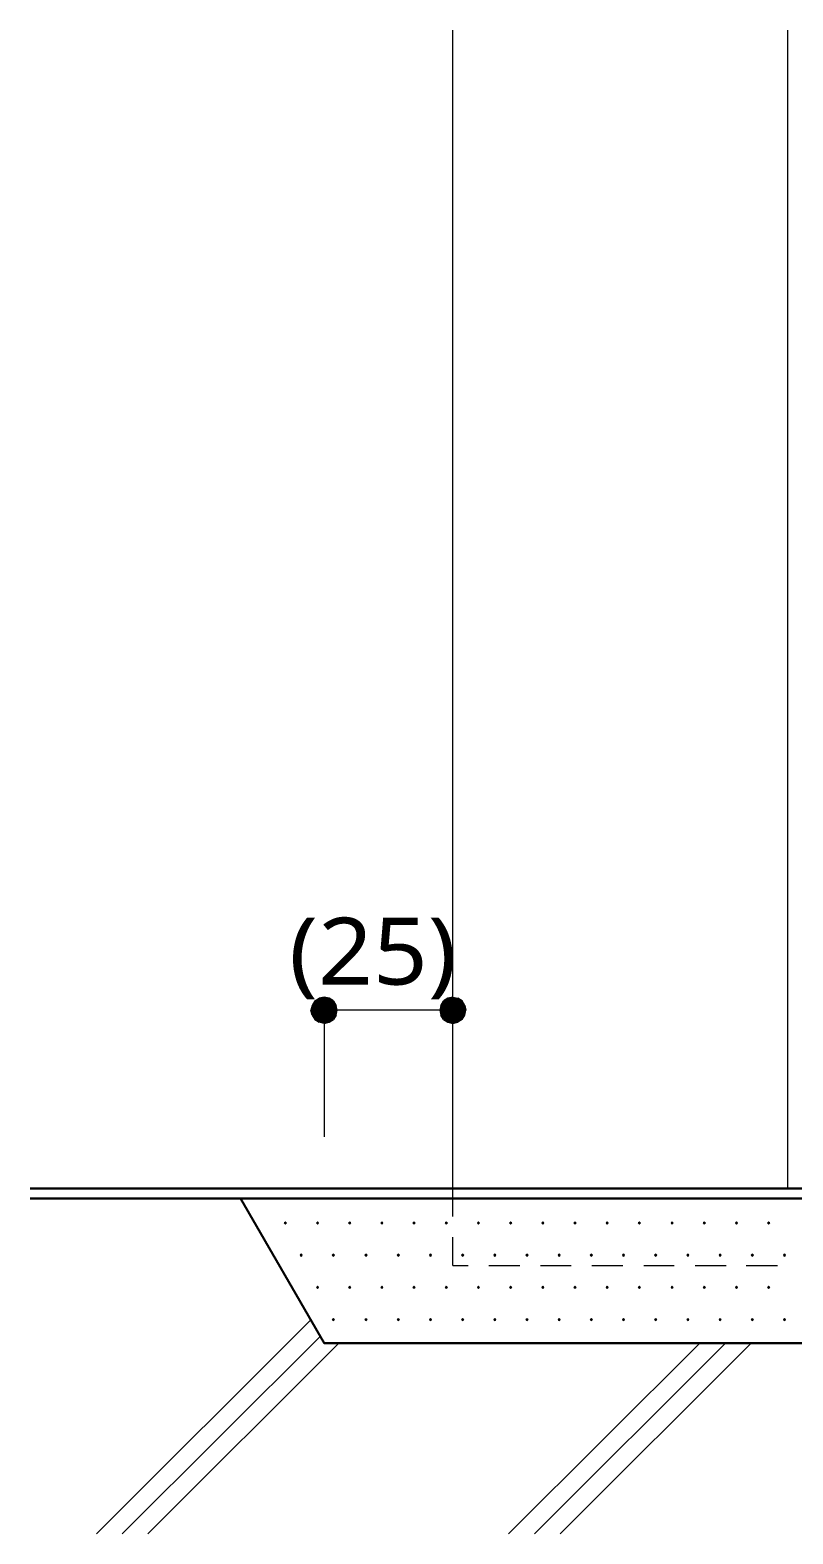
# Model space of a CAD drawing. Header units: millimetres. Extents: x 0 to 420, y 0 to 297.
# Drawn here: x 309.4 to 339, y 91.9 to 150.3 of the extents above; entities that cross this region are included whole.
import ezdxf
from ezdxf.enums import TextEntityAlignment as Align

# ---------------------------------------------------------------- set-up
doc = ezdxf.new("R2010")
doc.units = ezdxf.units.MM
doc.styles.add('kst32b', font='NotoSansJP-Variable.ttf')

msp = doc.modelspace()

# ---------------------------------------------------------------- hatches: boundary and pattern name
h = msp.add_hatch(color=7)
h.paths.add_polyline_path([(320.802, 112.734), (320.612, 112.691), (320.802, 112.226), (320.802, 112.734)])
h.paths.add_polyline_path([(320.612, 112.691), (320.802, 112.226), (320.442, 112.586), (320.612, 112.691)])
h.paths.add_polyline_path([(320.802, 112.226), (320.442, 112.586), (320.336, 112.416), (320.802, 112.226)])
for points in [[(320.993, 112.691), (320.802, 112.734), (320.802, 112.226), (320.993, 112.691)], [(325.607, 111.76), (325.797, 111.718), (325.797, 112.226), (325.607, 111.76)], [(319.299, 104.013), (319.278, 103.992), (319.257, 103.971), (319.278, 103.95), (319.299, 103.928), (319.32, 103.95), (319.341, 103.971), (319.32, 103.992), (319.299, 104.013)], [(320.548, 104.013), (320.527, 103.992), (320.506, 103.971), (320.527, 103.95), (320.548, 103.928), (320.569, 103.95), (320.59, 103.971), (320.569, 103.992), (320.548, 104.013)], [(321.797, 104.013), (321.776, 103.992), (321.754, 103.971), (321.776, 103.95), (321.797, 103.928), (321.818, 103.95), (321.839, 103.971), (321.818, 103.992), (321.797, 104.013)], [(323.046, 104.013), (323.025, 103.992), (323.003, 103.971), (323.025, 103.95), (323.046, 103.928), (323.067, 103.95), (323.088, 103.971), (323.067, 103.992), (323.046, 104.013)], [(324.295, 104.013), (324.273, 103.992), (324.252, 103.971), (324.273, 103.95), (324.295, 103.928), (324.316, 103.95), (324.337, 103.971), (324.316, 103.992), (324.295, 104.013)], [(325.543, 104.013), (325.522, 103.992), (325.501, 103.971), (325.522, 103.95), (325.543, 103.928), (325.564, 103.95), (325.586, 103.971), (325.564, 103.992), (325.543, 104.013)], [(326.792, 104.013), (326.771, 103.992), (326.75, 103.971), (326.771, 103.95), (326.792, 103.928), (326.813, 103.95), (326.834, 103.971), (326.813, 103.992), (326.792, 104.013)], [(328.041, 104.013), (328.02, 103.992), (327.999, 103.971), (328.02, 103.95), (328.041, 103.928), (328.062, 103.95), (328.083, 103.971), (328.062, 103.992), (328.041, 104.013)], [(329.29, 104.013), (329.269, 103.992), (329.248, 103.971), (329.269, 103.95), (329.29, 103.928), (329.311, 103.95), (329.332, 103.971), (329.311, 103.992), (329.29, 104.013)], [(330.539, 104.013), (330.518, 103.992), (330.496, 103.971), (330.518, 103.95), (330.539, 103.928), (330.56, 103.95), (330.581, 103.971), (330.56, 103.992), (330.539, 104.013)], [(331.787, 104.013), (331.766, 103.992), (331.745, 103.971), (331.766, 103.95), (331.787, 103.928), (331.809, 103.95), (331.83, 103.971), (331.809, 103.992), (331.787, 104.013)], [(333.036, 104.013), (333.015, 103.992), (332.994, 103.971), (333.015, 103.95), (333.036, 103.928), (333.057, 103.95), (333.079, 103.971), (333.057, 103.992), (333.036, 104.013)], [(334.306, 104.013), (334.285, 103.992), (334.264, 103.971), (334.285, 103.95), (334.306, 103.928), (334.328, 103.95), (334.349, 103.971), (334.328, 103.992), (334.306, 104.013)], [(335.555, 104.013), (335.534, 103.992), (335.513, 103.971), (335.534, 103.95), (335.555, 103.928), (335.576, 103.95), (335.597, 103.971), (335.576, 103.992), (335.555, 104.013)], [(336.804, 104.013), (336.783, 103.992), (336.762, 103.971), (336.783, 103.95), (336.804, 103.928), (336.825, 103.95), (336.846, 103.971), (336.825, 103.992), (336.804, 104.013)], [(338.053, 104.013), (338.032, 103.992), (338.011, 103.971), (338.032, 103.95), (338.053, 103.928), (338.074, 103.95), (338.095, 103.971), (338.074, 103.992), (338.053, 104.013)], [(319.913, 102.764), (319.892, 102.743), (319.871, 102.722), (319.892, 102.701), (319.913, 102.679), (319.934, 102.701), (319.955, 102.722), (319.934, 102.743), (319.913, 102.764)], [(321.162, 102.764), (321.141, 102.743), (321.12, 102.722), (321.141, 102.701), (321.162, 102.679), (321.183, 102.701), (321.204, 102.722), (321.183, 102.743), (321.162, 102.764)], [(322.432, 102.764), (322.411, 102.743), (322.389, 102.722), (322.411, 102.701), (322.432, 102.679), (322.453, 102.701), (322.474, 102.722), (322.453, 102.743), (322.432, 102.764)], [(323.681, 102.764), (323.659, 102.743), (323.638, 102.722), (323.659, 102.701), (323.681, 102.679), (323.702, 102.701), (323.723, 102.722), (323.702, 102.743), (323.681, 102.764)], [(324.929, 102.764), (324.908, 102.743), (324.887, 102.722), (324.908, 102.701), (324.929, 102.679), (324.951, 102.701), (324.972, 102.722), (324.951, 102.743), (324.929, 102.764)], [(326.178, 102.764), (326.157, 102.743), (326.136, 102.722), (326.157, 102.701), (326.178, 102.679), (326.2, 102.701), (326.221, 102.722), (326.2, 102.743), (326.178, 102.764)], [(327.427, 102.764), (327.406, 102.743), (327.385, 102.722), (327.406, 102.701), (327.427, 102.679), (327.448, 102.701), (327.47, 102.722), (327.448, 102.743), (327.427, 102.764)], [(328.676, 102.764), (328.655, 102.743), (328.634, 102.722), (328.655, 102.701), (328.676, 102.679), (328.697, 102.701), (328.718, 102.722), (328.697, 102.743), (328.676, 102.764)], [(329.925, 102.764), (329.904, 102.743), (329.882, 102.722), (329.904, 102.701), (329.925, 102.679), (329.946, 102.701), (329.967, 102.722), (329.946, 102.743), (329.925, 102.764)], [(331.174, 102.764), (331.153, 102.743), (331.131, 102.722), (331.153, 102.701), (331.174, 102.679), (331.195, 102.701), (331.216, 102.722), (331.195, 102.743), (331.174, 102.764)], [(332.422, 102.764), (332.401, 102.743), (332.38, 102.722), (332.401, 102.701), (332.422, 102.679), (332.444, 102.701), (332.465, 102.722), (332.444, 102.743), (332.422, 102.764)], [(333.671, 102.764), (333.65, 102.743), (333.629, 102.722), (333.65, 102.701), (333.671, 102.679), (333.693, 102.701), (333.714, 102.722), (333.693, 102.743), (333.671, 102.764)], [(334.92, 102.764), (334.899, 102.743), (334.878, 102.722), (334.899, 102.701), (334.92, 102.679), (334.941, 102.701), (334.962, 102.722), (334.941, 102.743), (334.92, 102.764)], [(336.169, 102.764), (336.148, 102.743), (336.127, 102.722), (336.148, 102.701), (336.169, 102.679), (336.19, 102.701), (336.211, 102.722), (336.19, 102.743), (336.169, 102.764)], [(337.418, 102.764), (337.397, 102.743), (337.376, 102.722), (337.397, 102.701), (337.418, 102.679), (337.439, 102.701), (337.46, 102.722), (337.439, 102.743), (337.418, 102.764)], [(338.667, 102.764), (338.646, 102.743), (338.624, 102.722), (338.646, 102.701), (338.667, 102.679), (338.688, 102.701), (338.709, 102.722), (338.688, 102.743), (338.667, 102.764)], [(320.548, 101.515), (320.527, 101.494), (320.506, 101.473), (320.527, 101.452), (320.548, 101.431), (320.569, 101.452), (320.59, 101.473), (320.569, 101.494), (320.548, 101.515)], [(321.797, 101.515), (321.776, 101.494), (321.754, 101.473), (321.776, 101.452), (321.797, 101.431), (321.818, 101.452), (321.839, 101.473), (321.818, 101.494), (321.797, 101.515)], [(323.046, 101.515), (323.025, 101.494), (323.003, 101.473), (323.025, 101.452), (323.046, 101.431), (323.067, 101.452), (323.088, 101.473), (323.067, 101.494), (323.046, 101.515)], [(324.295, 101.515), (324.273, 101.494), (324.252, 101.473), (324.273, 101.452), (324.295, 101.431), (324.316, 101.452), (324.337, 101.473), (324.316, 101.494), (324.295, 101.515)], [(325.543, 101.515), (325.522, 101.494), (325.501, 101.473), (325.522, 101.452), (325.543, 101.431), (325.564, 101.452), (325.586, 101.473), (325.564, 101.494), (325.543, 101.515)], [(326.792, 101.515), (326.771, 101.494), (326.75, 101.473), (326.771, 101.452), (326.792, 101.431), (326.813, 101.452), (326.834, 101.473), (326.813, 101.494), (326.792, 101.515)], [(328.041, 101.515), (328.02, 101.494), (327.999, 101.473), (328.02, 101.452), (328.041, 101.431), (328.062, 101.452), (328.083, 101.473), (328.062, 101.494), (328.041, 101.515)], [(329.29, 101.515), (329.269, 101.494), (329.248, 101.473), (329.269, 101.452), (329.29, 101.431), (329.311, 101.452), (329.332, 101.473), (329.311, 101.494), (329.29, 101.515)], [(330.539, 101.515), (330.518, 101.494), (330.496, 101.473), (330.518, 101.452), (330.539, 101.431), (330.56, 101.452), (330.581, 101.473), (330.56, 101.494), (330.539, 101.515)], [(331.787, 101.515), (331.766, 101.494), (331.745, 101.473), (331.766, 101.452), (331.787, 101.431), (331.809, 101.452), (331.83, 101.473), (331.809, 101.494), (331.787, 101.515)], [(333.036, 101.515), (333.015, 101.494), (332.994, 101.473), (333.015, 101.452), (333.036, 101.431), (333.057, 101.452), (333.079, 101.473), (333.057, 101.494), (333.036, 101.515)], [(334.306, 101.515), (334.285, 101.494), (334.264, 101.473), (334.285, 101.452), (334.306, 101.431), (334.328, 101.452), (334.349, 101.473), (334.328, 101.494), (334.306, 101.515)], [(335.555, 101.515), (335.534, 101.494), (335.513, 101.473), (335.534, 101.452), (335.555, 101.431), (335.576, 101.452), (335.597, 101.473), (335.576, 101.494), (335.555, 101.515)], [(336.804, 101.515), (336.783, 101.494), (336.762, 101.473), (336.783, 101.452), (336.804, 101.431), (336.825, 101.452), (336.846, 101.473), (336.825, 101.494), (336.804, 101.515)], [(338.053, 101.515), (338.032, 101.494), (338.011, 101.473), (338.032, 101.452), (338.053, 101.431), (338.074, 101.452), (338.095, 101.473), (338.074, 101.494), (338.053, 101.515)], [(321.162, 100.266), (321.141, 100.245), (321.12, 100.224), (321.141, 100.203), (321.162, 100.182), (321.183, 100.203), (321.204, 100.224), (321.183, 100.245), (321.162, 100.266)], [(322.432, 100.266), (322.411, 100.245), (322.389, 100.224), (322.411, 100.203), (322.432, 100.182), (322.453, 100.203), (322.474, 100.224), (322.453, 100.245), (322.432, 100.266)], [(323.681, 100.266), (323.659, 100.245), (323.638, 100.224), (323.659, 100.203), (323.681, 100.182), (323.702, 100.203), (323.723, 100.224), (323.702, 100.245), (323.681, 100.266)], [(324.929, 100.266), (324.908, 100.245), (324.887, 100.224), (324.908, 100.203), (324.929, 100.182), (324.951, 100.203), (324.972, 100.224), (324.951, 100.245), (324.929, 100.266)], [(326.178, 100.266), (326.157, 100.245), (326.136, 100.224), (326.157, 100.203), (326.178, 100.182), (326.2, 100.203), (326.221, 100.224), (326.2, 100.245), (326.178, 100.266)], [(327.427, 100.266), (327.406, 100.245), (327.385, 100.224), (327.406, 100.203), (327.427, 100.182), (327.448, 100.203), (327.47, 100.224), (327.448, 100.245), (327.427, 100.266)], [(328.676, 100.266), (328.655, 100.245), (328.634, 100.224), (328.655, 100.203), (328.676, 100.182), (328.697, 100.203), (328.718, 100.224), (328.697, 100.245), (328.676, 100.266)], [(329.925, 100.266), (329.904, 100.245), (329.882, 100.224), (329.904, 100.203), (329.925, 100.182), (329.946, 100.203), (329.967, 100.224), (329.946, 100.245), (329.925, 100.266)], [(331.174, 100.266), (331.153, 100.245), (331.131, 100.224), (331.153, 100.203), (331.174, 100.182), (331.195, 100.203), (331.216, 100.224), (331.195, 100.245), (331.174, 100.266)], [(332.422, 100.266), (332.401, 100.245), (332.38, 100.224), (332.401, 100.203), (332.422, 100.182), (332.444, 100.203), (332.465, 100.224), (332.444, 100.245), (332.422, 100.266)], [(333.671, 100.266), (333.65, 100.245), (333.629, 100.224), (333.65, 100.203), (333.671, 100.182), (333.693, 100.203), (333.714, 100.224), (333.693, 100.245), (333.671, 100.266)], [(334.92, 100.266), (334.899, 100.245), (334.878, 100.224), (334.899, 100.203), (334.92, 100.182), (334.941, 100.203), (334.962, 100.224), (334.941, 100.245), (334.92, 100.266)], [(336.169, 100.266), (336.148, 100.245), (336.127, 100.224), (336.148, 100.203), (336.169, 100.182), (336.19, 100.203), (336.211, 100.224), (336.19, 100.245), (336.169, 100.266)], [(337.418, 100.266), (337.397, 100.245), (337.376, 100.224), (337.397, 100.203), (337.418, 100.182), (337.439, 100.203), (337.46, 100.224), (337.439, 100.245), (337.418, 100.266)], [(338.667, 100.266), (338.646, 100.245), (338.624, 100.224), (338.646, 100.203), (338.667, 100.182), (338.688, 100.203), (338.709, 100.224), (338.688, 100.245), (338.667, 100.266)]]:
    msp.add_hatch(color=7).paths.add_polyline_path(points)
h = msp.add_hatch(color=7)
h.paths.add_polyline_path([(321.31, 112.226), (321.268, 112.416), (320.802, 112.226), (321.31, 112.226)])
h.paths.add_polyline_path([(321.268, 112.416), (320.802, 112.226), (321.162, 112.586), (321.268, 112.416)])
h.paths.add_polyline_path([(320.802, 112.226), (321.162, 112.586), (320.993, 112.691), (320.802, 112.226)])
h = msp.add_hatch(color=7)
h.paths.add_polyline_path([(325.607, 112.691), (325.437, 112.586), (325.797, 112.226), (325.607, 112.691)])
h.paths.add_polyline_path([(325.437, 112.586), (325.797, 112.226), (325.332, 112.416), (325.437, 112.586)])
h.paths.add_polyline_path([(325.797, 112.226), (325.332, 112.416), (325.289, 112.226), (325.797, 112.226)])
h = msp.add_hatch(color=7)
h.paths.add_polyline_path([(326.157, 112.586), (325.988, 112.691), (325.797, 112.226), (326.157, 112.586)])
h.paths.add_polyline_path([(325.988, 112.691), (325.797, 112.226), (325.797, 112.734), (325.988, 112.691)])
h.paths.add_polyline_path([(325.797, 112.226), (325.797, 112.734), (325.607, 112.691), (325.797, 112.226)])
h = msp.add_hatch(color=7)
h.paths.add_polyline_path([(320.336, 112.416), (320.294, 112.226), (320.802, 112.226), (320.336, 112.416)])
h.paths.add_polyline_path([(320.294, 112.226), (320.802, 112.226), (320.336, 112.035), (320.294, 112.226)])
h.paths.add_polyline_path([(320.802, 112.226), (320.336, 112.035), (320.442, 111.866), (320.802, 112.226)])
h = msp.add_hatch(color=7)
h.paths.add_polyline_path([(320.442, 111.866), (320.612, 111.76), (320.802, 112.226), (320.442, 111.866)])
h.paths.add_polyline_path([(320.612, 111.76), (320.802, 112.226), (320.802, 111.718), (320.612, 111.76)])
h.paths.add_polyline_path([(320.802, 112.226), (320.802, 111.718), (320.993, 111.76), (320.802, 112.226)])
h = msp.add_hatch(color=7)
h.paths.add_polyline_path([(320.993, 111.76), (321.162, 111.866), (320.802, 112.226), (320.993, 111.76)])
h.paths.add_polyline_path([(321.162, 111.866), (320.802, 112.226), (321.268, 112.035), (321.162, 111.866)])
h.paths.add_polyline_path([(320.802, 112.226), (321.268, 112.035), (321.31, 112.226), (320.802, 112.226)])
h = msp.add_hatch(color=7)
h.paths.add_polyline_path([(325.289, 112.226), (325.332, 112.035), (325.797, 112.226), (325.289, 112.226)])
h.paths.add_polyline_path([(325.332, 112.035), (325.797, 112.226), (325.437, 111.866), (325.332, 112.035)])
h.paths.add_polyline_path([(325.797, 112.226), (325.437, 111.866), (325.607, 111.76), (325.797, 112.226)])
h = msp.add_hatch(color=7)
h.paths.add_polyline_path([(326.263, 112.035), (326.305, 112.226), (325.797, 112.226), (326.263, 112.035)])
h.paths.add_polyline_path([(326.305, 112.226), (325.797, 112.226), (326.263, 112.416), (326.305, 112.226)])
h.paths.add_polyline_path([(325.797, 112.226), (326.263, 112.416), (326.157, 112.586), (325.797, 112.226)])
h = msp.add_hatch(color=7)
h.paths.add_polyline_path([(325.797, 111.718), (325.988, 111.76), (325.797, 112.226), (325.797, 111.718)])
h.paths.add_polyline_path([(325.988, 111.76), (325.797, 112.226), (326.157, 111.866), (325.988, 111.76)])
h.paths.add_polyline_path([(325.797, 112.226), (326.157, 111.866), (326.263, 112.035), (325.797, 112.226)])

# ---------------------------------------------------------------- linework, layer by layer
at = {"lineweight": 13}
for points in [[(325.797, 105.304), (325.797, 150.262)], [(338.794, 105.304), (338.794, 150.262)], [(325.797, 112.226), (320.802, 112.226), (320.802, 107.315)], [(325.797, 104.225), (325.797, 105.304)], [(325.797, 102.32), (325.797, 103.42)], [(325.797, 102.32), (326.39, 102.32)], [(327.194, 102.32), (328.401, 102.32)], [(329.205, 102.32), (330.391, 102.32)], [(331.195, 102.32), (332.401, 102.32)], [(333.206, 102.32), (334.391, 102.32)], [(335.195, 102.32), (336.402, 102.32)], [(337.185, 102.32), (338.391, 102.32)], [(311.975, 91.906), (320.273, 100.203)], [(312.97, 91.906), (320.654, 99.568)], [(313.965, 91.906), (321.373, 99.314)], [(327.956, 91.906), (335.386, 99.314)], [(328.972, 91.906), (336.381, 99.314)], [(329.967, 91.906), (337.376, 99.314)]]:
    msp.add_lwpolyline(points, dxfattribs=at)
at = {"lineweight": 0}
for points in [[(320.612, 112.691), (320.802, 112.226), (320.442, 112.586)], [(320.802, 112.734), (320.612, 112.691), (320.802, 112.226)], [(320.993, 112.691), (320.802, 112.734), (320.802, 112.226)], [(320.802, 112.226), (321.162, 112.586), (320.993, 112.691)], [(325.607, 112.691), (325.437, 112.586), (325.797, 112.226)], [(325.797, 112.226), (325.797, 112.734), (325.607, 112.691)], [(325.988, 112.691), (325.797, 112.226), (325.797, 112.734)], [(326.157, 112.586), (325.988, 112.691), (325.797, 112.226)], [(320.336, 112.416), (320.294, 112.226), (320.802, 112.226)], [(320.294, 112.226), (320.802, 112.226), (320.336, 112.035)], [(320.802, 112.226), (320.442, 112.586), (320.336, 112.416)], [(320.802, 112.226), (320.336, 112.035), (320.442, 111.866)], [(320.442, 111.866), (320.612, 111.76), (320.802, 112.226)], [(320.612, 111.76), (320.802, 112.226), (320.802, 111.718)], [(321.268, 112.416), (320.802, 112.226), (321.162, 112.586)], [(321.31, 112.226), (321.268, 112.416), (320.802, 112.226)], [(320.802, 112.226), (320.802, 111.718), (320.993, 111.76)], [(320.993, 111.76), (321.162, 111.866), (320.802, 112.226)], [(321.162, 111.866), (320.802, 112.226), (321.268, 112.035)], [(320.802, 112.226), (321.268, 112.035), (321.31, 112.226)], [(325.797, 112.226), (325.332, 112.416), (325.289, 112.226)], [(325.289, 112.226), (325.332, 112.035), (325.797, 112.226)], [(325.437, 112.586), (325.797, 112.226), (325.332, 112.416)], [(325.332, 112.035), (325.797, 112.226), (325.437, 111.866)], [(325.797, 112.226), (325.437, 111.866), (325.607, 111.76)], [(325.607, 111.76), (325.797, 111.718), (325.797, 112.226)], [(325.797, 112.226), (326.263, 112.416), (326.157, 112.586)], [(326.305, 112.226), (325.797, 112.226), (326.263, 112.416)], [(325.797, 111.718), (325.988, 111.76), (325.797, 112.226)], [(325.988, 111.76), (325.797, 112.226), (326.157, 111.866)], [(325.797, 112.226), (326.157, 111.866), (326.263, 112.035)], [(326.263, 112.035), (326.305, 112.226), (325.797, 112.226)], [(319.299, 104.013), (319.278, 103.992), (319.257, 103.971), (319.278, 103.95), (319.299, 103.928), (319.32, 103.95), (319.341, 103.971), (319.32, 103.992)], [(320.548, 104.013), (320.527, 103.992), (320.506, 103.971), (320.527, 103.95), (320.548, 103.928), (320.569, 103.95), (320.59, 103.971), (320.569, 103.992)], [(321.797, 104.013), (321.776, 103.992), (321.754, 103.971), (321.776, 103.95), (321.797, 103.928), (321.818, 103.95), (321.839, 103.971), (321.818, 103.992)], [(323.046, 104.013), (323.025, 103.992), (323.003, 103.971), (323.025, 103.95), (323.046, 103.928), (323.067, 103.95), (323.088, 103.971), (323.067, 103.992)], [(324.295, 104.013), (324.273, 103.992), (324.252, 103.971), (324.273, 103.95), (324.295, 103.928), (324.316, 103.95), (324.337, 103.971), (324.316, 103.992)], [(325.543, 104.013), (325.522, 103.992), (325.501, 103.971), (325.522, 103.95), (325.543, 103.928), (325.564, 103.95), (325.586, 103.971), (325.564, 103.992)], [(326.792, 104.013), (326.771, 103.992), (326.75, 103.971), (326.771, 103.95), (326.792, 103.928), (326.813, 103.95), (326.834, 103.971), (326.813, 103.992)], [(328.041, 104.013), (328.02, 103.992), (327.999, 103.971), (328.02, 103.95), (328.041, 103.928), (328.062, 103.95), (328.083, 103.971), (328.062, 103.992)], [(329.29, 104.013), (329.269, 103.992), (329.248, 103.971), (329.269, 103.95), (329.29, 103.928), (329.311, 103.95), (329.332, 103.971), (329.311, 103.992)], [(330.539, 104.013), (330.518, 103.992), (330.496, 103.971), (330.518, 103.95), (330.539, 103.928), (330.56, 103.95), (330.581, 103.971), (330.56, 103.992)], [(331.787, 104.013), (331.766, 103.992), (331.745, 103.971), (331.766, 103.95), (331.787, 103.928), (331.809, 103.95), (331.83, 103.971), (331.809, 103.992)], [(333.036, 104.013), (333.015, 103.992), (332.994, 103.971), (333.015, 103.95), (333.036, 103.928), (333.057, 103.95), (333.079, 103.971), (333.057, 103.992)], [(334.306, 104.013), (334.285, 103.992), (334.264, 103.971), (334.285, 103.95), (334.306, 103.928), (334.328, 103.95), (334.349, 103.971), (334.328, 103.992)], [(335.555, 104.013), (335.534, 103.992), (335.513, 103.971), (335.534, 103.95), (335.555, 103.928), (335.576, 103.95), (335.597, 103.971), (335.576, 103.992)], [(336.804, 104.013), (336.783, 103.992), (336.762, 103.971), (336.783, 103.95), (336.804, 103.928), (336.825, 103.95), (336.846, 103.971), (336.825, 103.992)], [(338.053, 104.013), (338.032, 103.992), (338.011, 103.971), (338.032, 103.95), (338.053, 103.928), (338.074, 103.95), (338.095, 103.971), (338.074, 103.992)], [(319.913, 102.764), (319.892, 102.743), (319.871, 102.722), (319.892, 102.701), (319.913, 102.679), (319.934, 102.701), (319.955, 102.722), (319.934, 102.743)], [(321.162, 102.764), (321.141, 102.743), (321.12, 102.722), (321.141, 102.701), (321.162, 102.679), (321.183, 102.701), (321.204, 102.722), (321.183, 102.743)], [(322.432, 102.764), (322.411, 102.743), (322.389, 102.722), (322.411, 102.701), (322.432, 102.679), (322.453, 102.701), (322.474, 102.722), (322.453, 102.743)], [(323.681, 102.764), (323.659, 102.743), (323.638, 102.722), (323.659, 102.701), (323.681, 102.679), (323.702, 102.701), (323.723, 102.722), (323.702, 102.743)], [(324.929, 102.764), (324.908, 102.743), (324.887, 102.722), (324.908, 102.701), (324.929, 102.679), (324.951, 102.701), (324.972, 102.722), (324.951, 102.743)], [(326.178, 102.764), (326.157, 102.743), (326.136, 102.722), (326.157, 102.701), (326.178, 102.679), (326.2, 102.701), (326.221, 102.722), (326.2, 102.743)], [(327.427, 102.764), (327.406, 102.743), (327.385, 102.722), (327.406, 102.701), (327.427, 102.679), (327.448, 102.701), (327.47, 102.722), (327.448, 102.743)], [(328.676, 102.764), (328.655, 102.743), (328.634, 102.722), (328.655, 102.701), (328.676, 102.679), (328.697, 102.701), (328.718, 102.722), (328.697, 102.743)], [(329.925, 102.764), (329.904, 102.743), (329.882, 102.722), (329.904, 102.701), (329.925, 102.679), (329.946, 102.701), (329.967, 102.722), (329.946, 102.743)], [(331.174, 102.764), (331.153, 102.743), (331.131, 102.722), (331.153, 102.701), (331.174, 102.679), (331.195, 102.701), (331.216, 102.722), (331.195, 102.743)], [(332.422, 102.764), (332.401, 102.743), (332.38, 102.722), (332.401, 102.701), (332.422, 102.679), (332.444, 102.701), (332.465, 102.722), (332.444, 102.743)], [(333.671, 102.764), (333.65, 102.743), (333.629, 102.722), (333.65, 102.701), (333.671, 102.679), (333.693, 102.701), (333.714, 102.722), (333.693, 102.743)], [(334.92, 102.764), (334.899, 102.743), (334.878, 102.722), (334.899, 102.701), (334.92, 102.679), (334.941, 102.701), (334.962, 102.722), (334.941, 102.743)], [(336.169, 102.764), (336.148, 102.743), (336.127, 102.722), (336.148, 102.701), (336.169, 102.679), (336.19, 102.701), (336.211, 102.722), (336.19, 102.743)], [(337.418, 102.764), (337.397, 102.743), (337.376, 102.722), (337.397, 102.701), (337.418, 102.679), (337.439, 102.701), (337.46, 102.722), (337.439, 102.743)], [(338.667, 102.764), (338.646, 102.743), (338.624, 102.722), (338.646, 102.701), (338.667, 102.679), (338.688, 102.701), (338.709, 102.722), (338.688, 102.743)], [(320.548, 101.515), (320.527, 101.494), (320.506, 101.473), (320.527, 101.452), (320.548, 101.431), (320.569, 101.452), (320.59, 101.473), (320.569, 101.494)], [(321.797, 101.515), (321.776, 101.494), (321.754, 101.473), (321.776, 101.452), (321.797, 101.431), (321.818, 101.452), (321.839, 101.473), (321.818, 101.494)], [(323.046, 101.515), (323.025, 101.494), (323.003, 101.473), (323.025, 101.452), (323.046, 101.431), (323.067, 101.452), (323.088, 101.473), (323.067, 101.494)], [(324.295, 101.515), (324.273, 101.494), (324.252, 101.473), (324.273, 101.452), (324.295, 101.431), (324.316, 101.452), (324.337, 101.473), (324.316, 101.494)], [(325.543, 101.515), (325.522, 101.494), (325.501, 101.473), (325.522, 101.452), (325.543, 101.431), (325.564, 101.452), (325.586, 101.473), (325.564, 101.494)], [(326.792, 101.515), (326.771, 101.494), (326.75, 101.473), (326.771, 101.452), (326.792, 101.431), (326.813, 101.452), (326.834, 101.473), (326.813, 101.494)], [(328.041, 101.515), (328.02, 101.494), (327.999, 101.473), (328.02, 101.452), (328.041, 101.431), (328.062, 101.452), (328.083, 101.473), (328.062, 101.494)], [(329.29, 101.515), (329.269, 101.494), (329.248, 101.473), (329.269, 101.452), (329.29, 101.431), (329.311, 101.452), (329.332, 101.473), (329.311, 101.494)], [(330.539, 101.515), (330.518, 101.494), (330.496, 101.473), (330.518, 101.452), (330.539, 101.431), (330.56, 101.452), (330.581, 101.473), (330.56, 101.494)], [(331.787, 101.515), (331.766, 101.494), (331.745, 101.473), (331.766, 101.452), (331.787, 101.431), (331.809, 101.452), (331.83, 101.473), (331.809, 101.494)], [(333.036, 101.515), (333.015, 101.494), (332.994, 101.473), (333.015, 101.452), (333.036, 101.431), (333.057, 101.452), (333.079, 101.473), (333.057, 101.494)], [(334.306, 101.515), (334.285, 101.494), (334.264, 101.473), (334.285, 101.452), (334.306, 101.431), (334.328, 101.452), (334.349, 101.473), (334.328, 101.494)], [(335.555, 101.515), (335.534, 101.494), (335.513, 101.473), (335.534, 101.452), (335.555, 101.431), (335.576, 101.452), (335.597, 101.473), (335.576, 101.494)], [(336.804, 101.515), (336.783, 101.494), (336.762, 101.473), (336.783, 101.452), (336.804, 101.431), (336.825, 101.452), (336.846, 101.473), (336.825, 101.494)], [(338.053, 101.515), (338.032, 101.494), (338.011, 101.473), (338.032, 101.452), (338.053, 101.431), (338.074, 101.452), (338.095, 101.473), (338.074, 101.494)], [(321.162, 100.266), (321.141, 100.245), (321.12, 100.224), (321.141, 100.203), (321.162, 100.182), (321.183, 100.203), (321.204, 100.224), (321.183, 100.245)], [(322.432, 100.266), (322.411, 100.245), (322.389, 100.224), (322.411, 100.203), (322.432, 100.182), (322.453, 100.203), (322.474, 100.224), (322.453, 100.245)], [(323.681, 100.266), (323.659, 100.245), (323.638, 100.224), (323.659, 100.203), (323.681, 100.182), (323.702, 100.203), (323.723, 100.224), (323.702, 100.245)], [(324.929, 100.266), (324.908, 100.245), (324.887, 100.224), (324.908, 100.203), (324.929, 100.182), (324.951, 100.203), (324.972, 100.224), (324.951, 100.245)], [(326.178, 100.266), (326.157, 100.245), (326.136, 100.224), (326.157, 100.203), (326.178, 100.182), (326.2, 100.203), (326.221, 100.224), (326.2, 100.245)], [(327.427, 100.266), (327.406, 100.245), (327.385, 100.224), (327.406, 100.203), (327.427, 100.182), (327.448, 100.203), (327.47, 100.224), (327.448, 100.245)], [(328.676, 100.266), (328.655, 100.245), (328.634, 100.224), (328.655, 100.203), (328.676, 100.182), (328.697, 100.203), (328.718, 100.224), (328.697, 100.245)], [(329.925, 100.266), (329.904, 100.245), (329.882, 100.224), (329.904, 100.203), (329.925, 100.182), (329.946, 100.203), (329.967, 100.224), (329.946, 100.245)], [(331.174, 100.266), (331.153, 100.245), (331.131, 100.224), (331.153, 100.203), (331.174, 100.182), (331.195, 100.203), (331.216, 100.224), (331.195, 100.245)], [(332.422, 100.266), (332.401, 100.245), (332.38, 100.224), (332.401, 100.203), (332.422, 100.182), (332.444, 100.203), (332.465, 100.224), (332.444, 100.245)], [(333.671, 100.266), (333.65, 100.245), (333.629, 100.224), (333.65, 100.203), (333.671, 100.182), (333.693, 100.203), (333.714, 100.224), (333.693, 100.245)], [(334.92, 100.266), (334.899, 100.245), (334.878, 100.224), (334.899, 100.203), (334.92, 100.182), (334.941, 100.203), (334.962, 100.224), (334.941, 100.245)], [(336.169, 100.266), (336.148, 100.245), (336.127, 100.224), (336.148, 100.203), (336.169, 100.182), (336.19, 100.203), (336.211, 100.224), (336.19, 100.245)], [(337.418, 100.266), (337.397, 100.245), (337.376, 100.224), (337.397, 100.203), (337.418, 100.182), (337.439, 100.203), (337.46, 100.224), (337.439, 100.245)], [(338.667, 100.266), (338.646, 100.245), (338.624, 100.224), (338.646, 100.203), (338.667, 100.182), (338.688, 100.203), (338.709, 100.224), (338.688, 100.245)]]:
    msp.add_lwpolyline(points, close=True, dxfattribs=at)
at = {"lineweight": 30}
for points in [[(309.393, 105.304), (372.555, 105.304)], [(309.393, 104.923), (372.555, 104.923)], [(320.802, 99.314), (354.796, 99.314)]]:
    msp.add_lwpolyline(points, dxfattribs=at)
at = {"lineweight": 25}
msp.add_lwpolyline([(317.563, 104.923), (320.802, 99.314)], dxfattribs=at)

# ---------------------------------------------------------------- texts
at = {"style": 'kst32b'}
msp.add_text('(25)', height=2.5989, dxfattribs=at).set_placement((319.447, 113.221), (325.945, 113.221), align=Align.FIT)

doc.saveas('drawing.dxf')
